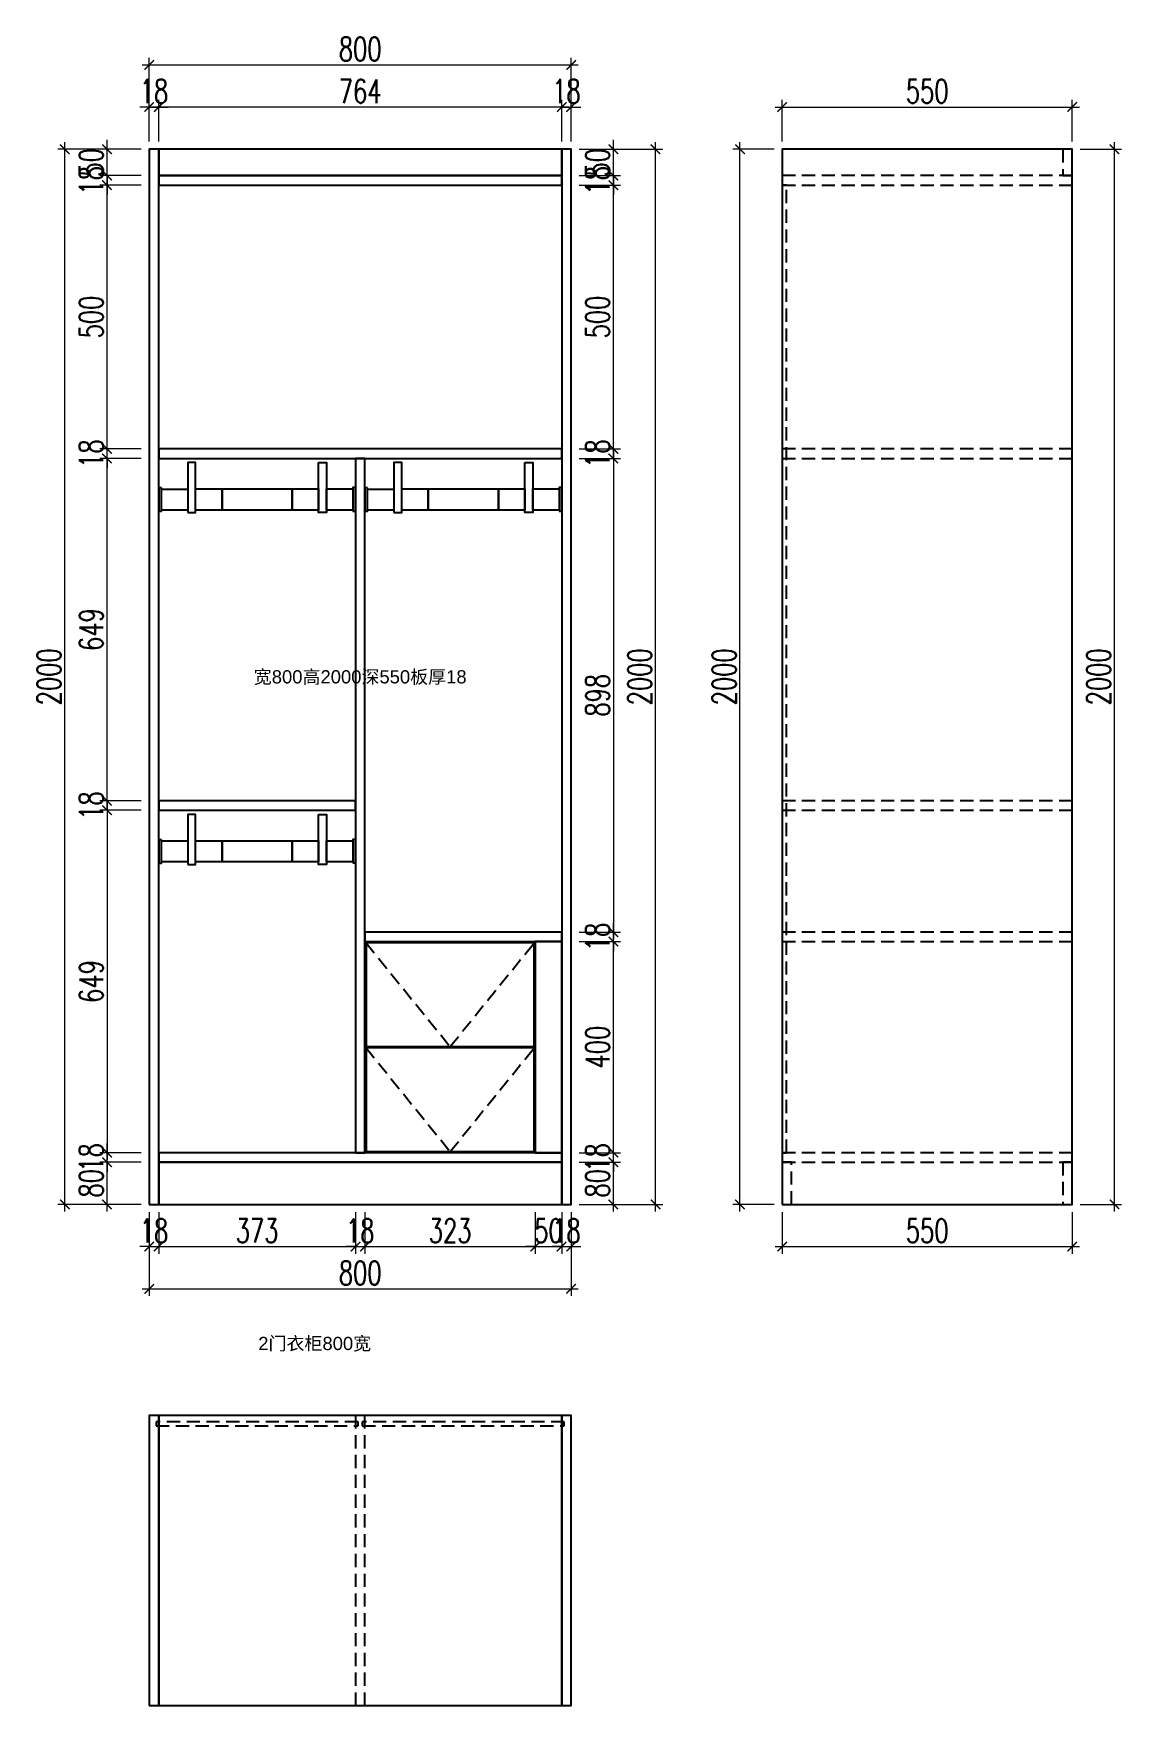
# Model space of a CAD drawing. Header units: inches. Extents: x 2559 to 5802, y -1051 to 2119.
# Drawn here: x 3739 to 5802, y -1051 to 2119 of the extents above; entities that cross this region are included whole.
import ezdxf
from ezdxf.enums import TextEntityAlignment as Align

# ---------------------------------------------------------------- set-up
doc = ezdxf.new("R2010")
doc.units = ezdxf.units.IN
doc.header["$LTSCALE"] = 100
doc.linetypes.add('HIDDEN', pattern=[0.375, 0.25, -0.125])
for name, color, linetype in [('0-标注', 7, 'Continuous'), ('Layer_CabinetText', 3, 'Continuous'), ('文字', 2, 'Continuous'), ('柜体结构', 7, 'Continuous'), ('柜体虚线', 8, 'HIDDEN'), ('衣杆', 7, 'Continuous'), ('门板图纸', 6, 'Continuous'), ('门板开启线', 8, 'HIDDEN'), ('门板遮罩', 7, 'Continuous')]:
    doc.layers.add(name, color=color, linetype=linetype)
doc.styles.add('DIMTEXT', font='simplex.shx', dxfattribs={"width": 0.7, "bigfont": 'gbcbig.shx'})
doc.styles.get("Standard").update_dxf_attribs({"font": 'arial.ttf'})
doc.dimstyles.new('雷神标注', dxfattribs={"dimscale": 15, "dimtxt": 3, "dimasz": 1.2, "dimexe": 0.9, "dimexo": 1, "dimgap": 0.5, "dimtad": 1, "dimdec": 0, "dimzin": 13, "dimdsep": 46, "dimtxsty": 'DIMTEXT', "dimblk1": 'ARCHTICK', "dimblk2": 'ARCHTICK', "dimsah": 1, "dimcen": 2, "dimdle": 0.9, "dimclrd": 1, "dimclre": 1, "dimclrt": 1, "dimadec": 1, "dimazin": 0, "dimtfac": 1, "dimtdec": 0, "dimtix": 1, "dimtmove": 1, "dimatfit": 3, "dimfxl": 5, "dimfxlon": 1, "dimtolj": 1, "dimtzin": 13, "dimlwd": 5, "dimlwe": 5, "dimarcsym": 0})

# ---------------------------------------------------------------- blocks, each defined once
blk = doc.blocks.new('*U4')
at = {"color": 2}
for points in [[(55, -2.8), (70, -2.8), (70, 92.2), (55, 92.2)], [(303, 92.2), (318, 92.2), (318, -2.8), (303, -2.8)], [(5, 44.3), (0, 44.3), (0, 0), (5, 0)], [(5, 42), (55, 42), (55, 2.2), (5, 2.2)], [(70, 42.2), (120, 42.2), (120, 2.2), (70, 2.2)], [(120, 42.2), (253, 42.2), (253, 2.2), (120, 2.2)], [(253, 42.2), (303, 42.2), (303, 2.2), (253, 2.2)], [(318, 42.2), (368, 42.2), (368, 2.2), (318, 2.2)], [(368, 0.2), (373, 0.2), (373, 44.8), (368, 44.8)]]:
    blk.add_lwpolyline(points, close=True, dxfattribs=at)
blk = doc.blocks.new('_ARCHTICK')
at = {"color": 0, "linetype": 'ByBlock', "const_width": 0.15}
blk.add_lwpolyline([(-0.5, -0.5), (0.5, 0.5)], dxfattribs=at)
blk = doc.blocks.new('*D7')
at = {"layer": '0-标注', "color": 1, "lineweight": 5, "transparency": 16777216}
for p, q in [((3958.7, -115.6), (3958.7, -194.1)), ((3976.7, -115.6), (3976.7, -194.1)), ((3958.7, -180.6), (3940.7, -180.6)), ((3958.7, -180.6), (3976.7, -180.6)), ((3976.7, -180.6), (3994.7, -180.6))]:
    blk.add_line(p, q, dxfattribs=at)
at = {"layer": 'Defpoints', "color": 0, "transparency": 16777216}
for p in [(3958.7, -100.6), (3976.7, -100.6), (3976.7, -180.6)]:
    blk.add_point(p, dxfattribs=at)
at = {"layer": '0-标注', "color": 1, "lineweight": 5, "transparency": 16777216, "xscale": 17.99999999999999, "yscale": 17.99999999999999, "zscale": 17.99999999999999}
blk.add_blockref('_ARCHTICK', (3958.7, -180.6), dxfattribs=at)
at = {"layer": '0-标注', "color": 1, "lineweight": 5, "transparency": 16777216, "xscale": 17.99999999999999, "yscale": 17.99999999999999, "zscale": 17.99999999999999, "rotation": 180}
blk.add_blockref('_ARCHTICK', (3976.7, -180.6), dxfattribs=at)
at = {"layer": '0-标注', "color": 1, "transparency": 16777216, "insert": (3967.7, -150.6), "char_height": 45, "attachment_point": 5, "style": 'DIMTEXT'}
blk.add_mtext('\\A1;18', dxfattribs=at)
blk = doc.blocks.new('*D8')
at = {"layer": '0-标注', "color": 1, "lineweight": 5, "transparency": 16777216}
for p, q in [((3976.7, -115.6), (3976.7, -194.1)), ((4349.7, -115.6), (4349.7, -194.1)), ((3963.2, -180.6), (4363.2, -180.6))]:
    blk.add_line(p, q, dxfattribs=at)
at = {"layer": 'Defpoints', "color": 0, "transparency": 16777216}
for p in [(3976.7, -100.6), (4349.7, -100.6), (4349.7, -180.6)]:
    blk.add_point(p, dxfattribs=at)
at = {"layer": '0-标注', "color": 1, "lineweight": 5, "transparency": 16777216, "xscale": 17.99999999999999, "yscale": 17.99999999999999, "zscale": 17.99999999999999, "rotation": 180}
blk.add_blockref('_ARCHTICK', (3976.7, -180.6), dxfattribs=at)
at = {"layer": '0-标注', "color": 1, "lineweight": 5, "transparency": 16777216, "xscale": 17.99999999999999, "yscale": 17.99999999999999, "zscale": 17.99999999999999}
blk.add_blockref('_ARCHTICK', (4349.7, -180.6), dxfattribs=at)
at = {"layer": '0-标注', "color": 1, "transparency": 16777216, "insert": (4163.2, -150.6), "char_height": 45, "attachment_point": 5, "style": 'DIMTEXT'}
blk.add_mtext('\\A1;373', dxfattribs=at)
blk = doc.blocks.new('*D9')
at = {"layer": '0-标注', "color": 1, "lineweight": 5, "transparency": 16777216}
for p, q in [((4349.7, -115.6), (4349.7, -194.1)), ((4367.7, -115.6), (4367.7, -194.1)), ((4349.7, -180.6), (4331.7, -180.6)), ((4349.7, -180.6), (4367.7, -180.6)), ((4367.7, -180.6), (4385.7, -180.6))]:
    blk.add_line(p, q, dxfattribs=at)
at = {"layer": 'Defpoints', "color": 0, "transparency": 16777216}
for p in [(4349.7, -100.6), (4367.7, -100.6), (4367.7, -180.6)]:
    blk.add_point(p, dxfattribs=at)
at = {"layer": '0-标注', "color": 1, "lineweight": 5, "transparency": 16777216, "xscale": 17.99999999999999, "yscale": 17.99999999999999, "zscale": 17.99999999999999}
blk.add_blockref('_ARCHTICK', (4349.7, -180.6), dxfattribs=at)
at = {"layer": '0-标注', "color": 1, "lineweight": 5, "transparency": 16777216, "xscale": 17.99999999999999, "yscale": 17.99999999999999, "zscale": 17.99999999999999, "rotation": 180}
blk.add_blockref('_ARCHTICK', (4367.7, -180.6), dxfattribs=at)
at = {"layer": '0-标注', "color": 1, "transparency": 16777216, "insert": (4358.7, -150.6), "char_height": 45, "attachment_point": 5, "style": 'DIMTEXT'}
blk.add_mtext('\\A1;18', dxfattribs=at)
blk = doc.blocks.new('*D10')
at = {"layer": '0-标注', "color": 1, "lineweight": 5, "transparency": 16777216}
for p, q in [((4367.7, -115.6), (4367.7, -194.1)), ((4690.7, -115.6), (4690.7, -194.1)), ((4354.2, -180.6), (4704.2, -180.6))]:
    blk.add_line(p, q, dxfattribs=at)
at = {"layer": 'Defpoints', "color": 0, "transparency": 16777216}
for p in [(4367.7, -100.6), (4690.7, -100.6), (4690.7, -180.6)]:
    blk.add_point(p, dxfattribs=at)
at = {"layer": '0-标注', "color": 1, "lineweight": 5, "transparency": 16777216, "xscale": 17.99999999999999, "yscale": 17.99999999999999, "zscale": 17.99999999999999, "rotation": 180}
blk.add_blockref('_ARCHTICK', (4367.7, -180.6), dxfattribs=at)
at = {"layer": '0-标注', "color": 1, "lineweight": 5, "transparency": 16777216, "xscale": 17.99999999999999, "yscale": 17.99999999999999, "zscale": 17.99999999999999}
blk.add_blockref('_ARCHTICK', (4690.7, -180.6), dxfattribs=at)
at = {"layer": '0-标注', "color": 1, "transparency": 16777216, "insert": (4529.2, -150.6), "char_height": 45, "attachment_point": 5, "style": 'DIMTEXT'}
blk.add_mtext('\\A1;323', dxfattribs=at)
blk = doc.blocks.new('*D11')
at = {"layer": '0-标注', "color": 1, "lineweight": 5, "transparency": 16777216}
for p, q in [((4690.7, -115.6), (4690.7, -194.1)), ((4740.7, -115.6), (4740.7, -194.1)), ((4690.7, -180.6), (4672.7, -180.6)), ((4690.7, -180.6), (4740.7, -180.6)), ((4740.7, -180.6), (4758.7, -180.6))]:
    blk.add_line(p, q, dxfattribs=at)
at = {"layer": 'Defpoints', "color": 0, "transparency": 16777216}
for p in [(4690.7, -100.6), (4740.7, -100.6), (4740.7, -180.6)]:
    blk.add_point(p, dxfattribs=at)
at = {"layer": '0-标注', "color": 1, "lineweight": 5, "transparency": 16777216, "xscale": 17.99999999999999, "yscale": 17.99999999999999, "zscale": 17.99999999999999}
blk.add_blockref('_ARCHTICK', (4690.7, -180.6), dxfattribs=at)
at = {"layer": '0-标注', "color": 1, "lineweight": 5, "transparency": 16777216, "xscale": 17.99999999999999, "yscale": 17.99999999999999, "zscale": 17.99999999999999, "rotation": 180}
blk.add_blockref('_ARCHTICK', (4740.7, -180.6), dxfattribs=at)
at = {"layer": '0-标注', "color": 1, "transparency": 16777216, "insert": (4715.7, -150.6), "char_height": 45, "attachment_point": 5, "style": 'DIMTEXT'}
blk.add_mtext('\\A1;50', dxfattribs=at)
blk = doc.blocks.new('*D12')
at = {"layer": '0-标注', "color": 1, "lineweight": 5, "transparency": 16777216}
for p, q in [((4740.7, -115.6), (4740.7, -194.1)), ((4758.7, -115.6), (4758.7, -194.1)), ((4740.7, -180.6), (4722.7, -180.6)), ((4740.7, -180.6), (4758.7, -180.6)), ((4758.7, -180.6), (4776.7, -180.6))]:
    blk.add_line(p, q, dxfattribs=at)
at = {"layer": 'Defpoints', "color": 0, "transparency": 16777216}
for p in [(4740.7, -100.6), (4758.7, -100.6), (4758.7, -180.6)]:
    blk.add_point(p, dxfattribs=at)
at = {"layer": '0-标注', "color": 1, "lineweight": 5, "transparency": 16777216, "xscale": 17.99999999999999, "yscale": 17.99999999999999, "zscale": 17.99999999999999}
blk.add_blockref('_ARCHTICK', (4740.7, -180.6), dxfattribs=at)
at = {"layer": '0-标注', "color": 1, "lineweight": 5, "transparency": 16777216, "xscale": 17.99999999999999, "yscale": 17.99999999999999, "zscale": 17.99999999999999, "rotation": 180}
blk.add_blockref('_ARCHTICK', (4758.7, -180.6), dxfattribs=at)
at = {"layer": '0-标注', "color": 1, "transparency": 16777216, "insert": (4749.7, -150.6), "char_height": 45, "attachment_point": 5, "style": 'DIMTEXT'}
blk.add_mtext('\\A1;18', dxfattribs=at)
blk = doc.blocks.new('*D13')
at = {"layer": '0-标注', "color": 1, "lineweight": 5, "transparency": 16777216}
for p, q in [((3958.7, -185.6), (3958.7, -274.1)), ((4758.7, -185.6), (4758.7, -274.1)), ((3945.2, -260.6), (4772.2, -260.6))]:
    blk.add_line(p, q, dxfattribs=at)
at = {"layer": 'Defpoints', "color": 0, "transparency": 16777216}
for p in [(3958.7, -100.6), (4758.7, -100.6), (4758.7, -260.6)]:
    blk.add_point(p, dxfattribs=at)
at = {"layer": '0-标注', "color": 1, "lineweight": 5, "transparency": 16777216, "xscale": 17.99999999999999, "yscale": 17.99999999999999, "zscale": 17.99999999999999, "rotation": 180}
blk.add_blockref('_ARCHTICK', (3958.7, -260.6), dxfattribs=at)
at = {"layer": '0-标注', "color": 1, "lineweight": 5, "transparency": 16777216, "xscale": 17.99999999999999, "yscale": 17.99999999999999, "zscale": 17.99999999999999}
blk.add_blockref('_ARCHTICK', (4758.7, -260.6), dxfattribs=at)
at = {"layer": '0-标注', "color": 1, "transparency": 16777216, "insert": (4358.7, -230.6), "char_height": 45, "attachment_point": 5, "style": 'DIMTEXT'}
blk.add_mtext('\\A1;800', dxfattribs=at)
blk = doc.blocks.new('*D14')
at = {"layer": '0-标注', "color": 1, "lineweight": 5, "transparency": 16777216}
for p, q in [((3943.7, -20.6), (3865.2, -20.6)), ((3878.7, -114.1), (3878.7, -7.1)), ((3943.7, -100.6), (3865.2, -100.6))]:
    blk.add_line(p, q, dxfattribs=at)
at = {"layer": 'Defpoints', "color": 0, "transparency": 16777216}
for p in [(3878.7, -20.6), (3958.7, -20.6), (3958.7, -100.6)]:
    blk.add_point(p, dxfattribs=at)
at = {"layer": '0-标注', "color": 1, "lineweight": 5, "transparency": 16777216, "xscale": 17.99999999999999, "yscale": 17.99999999999999, "zscale": 17.99999999999999}
for p, rotation in [((3878.7, -20.6), 90), ((3878.7, -100.6), 270)]:
    blk.add_blockref('_ARCHTICK', p, dxfattribs=dict(at, rotation=rotation))
at = {"layer": '0-标注', "color": 1, "transparency": 16777216, "insert": (3848.7, -60.6), "char_height": 45, "attachment_point": 5, "rotation": 90, "style": 'DIMTEXT'}
blk.add_mtext('\\A1;80', dxfattribs=at)
blk = doc.blocks.new('*D15')
at = {"layer": '0-标注', "color": 1, "lineweight": 5, "transparency": 16777216}
for p, q in [((3878.7, -2.6), (3878.7, 15.4)), ((3943.7, -2.6), (3865.2, -2.6)), ((3943.7, -20.6), (3865.2, -20.6)), ((3878.7, -20.6), (3878.7, -2.6)), ((3878.7, -20.6), (3878.7, -38.6))]:
    blk.add_line(p, q, dxfattribs=at)
at = {"layer": 'Defpoints', "color": 0, "transparency": 16777216}
for p in [(3878.7, -2.6), (3958.7, -2.6), (3958.7, -20.6)]:
    blk.add_point(p, dxfattribs=at)
at = {"layer": '0-标注', "color": 1, "lineweight": 5, "transparency": 16777216, "xscale": 17.99999999999999, "yscale": 17.99999999999999, "zscale": 17.99999999999999}
for p, rotation in [((3878.7, -2.6), 270), ((3878.7, -20.6), 90)]:
    blk.add_blockref('_ARCHTICK', p, dxfattribs=dict(at, rotation=rotation))
at = {"layer": '0-标注', "color": 1, "transparency": 16777216, "insert": (3848.7, -11.6), "char_height": 45, "attachment_point": 5, "rotation": 90, "style": 'DIMTEXT'}
blk.add_mtext('\\A1;18', dxfattribs=at)
blk = doc.blocks.new('*D19')
at = {"layer": '0-标注', "color": 1, "lineweight": 5, "transparency": 16777216}
for p, q in [((3878.7, 664.4), (3878.7, 682.4)), ((3943.7, 664.4), (3865.2, 664.4)), ((3943.7, 646.4), (3865.2, 646.4)), ((3878.7, 646.4), (3878.7, 664.4)), ((3878.7, 646.4), (3878.7, 628.4))]:
    blk.add_line(p, q, dxfattribs=at)
at = {"layer": 'Defpoints', "color": 0, "transparency": 16777216}
for p in [(3878.7, 664.4), (3958.7, 664.4), (3958.7, 646.4)]:
    blk.add_point(p, dxfattribs=at)
at = {"layer": '0-标注', "color": 1, "lineweight": 5, "transparency": 16777216, "xscale": 17.99999999999999, "yscale": 17.99999999999999, "zscale": 17.99999999999999}
for p, rotation in [((3878.7, 664.4), 270), ((3878.7, 646.4), 90)]:
    blk.add_blockref('_ARCHTICK', p, dxfattribs=dict(at, rotation=rotation))
at = {"layer": '0-标注', "color": 1, "transparency": 16777216, "insert": (3848.7, 655.4), "char_height": 45, "attachment_point": 5, "rotation": 90, "style": 'DIMTEXT'}
blk.add_mtext('\\A1;18', dxfattribs=at)
blk = doc.blocks.new('*D20')
at = {"layer": '0-标注', "color": 1, "lineweight": 5, "transparency": 16777216}
for p, q in [((3943.7, 1313.4), (3865.2, 1313.4)), ((3878.7, 650.9), (3878.7, 1326.9)), ((3943.7, 664.4), (3865.2, 664.4))]:
    blk.add_line(p, q, dxfattribs=at)
at = {"layer": 'Defpoints', "color": 0, "transparency": 16777216}
for p in [(3878.7, 1313.4), (3958.7, 1313.4), (3958.7, 664.4)]:
    blk.add_point(p, dxfattribs=at)
at = {"layer": '0-标注', "color": 1, "lineweight": 5, "transparency": 16777216, "xscale": 17.99999999999999, "yscale": 17.99999999999999, "zscale": 17.99999999999999}
for p, rotation in [((3878.7, 1313.4), 90), ((3878.7, 664.4), 270)]:
    blk.add_blockref('_ARCHTICK', p, dxfattribs=dict(at, rotation=rotation))
at = {"layer": '0-标注', "color": 1, "transparency": 16777216, "insert": (3848.7, 988.9), "char_height": 45, "attachment_point": 5, "rotation": 90, "style": 'DIMTEXT'}
blk.add_mtext('\\A1;649', dxfattribs=at)
blk = doc.blocks.new('*D21')
at = {"layer": '0-标注', "color": 1, "lineweight": 5, "transparency": 16777216}
for p, q in [((3943.7, 1331.4), (3865.2, 1331.4)), ((3878.7, 1331.4), (3878.7, 1349.4)), ((3878.7, 1313.4), (3878.7, 1331.4)), ((3943.7, 1313.4), (3865.2, 1313.4)), ((3878.7, 1313.4), (3878.7, 1295.4))]:
    blk.add_line(p, q, dxfattribs=at)
at = {"layer": 'Defpoints', "color": 0, "transparency": 16777216}
for p in [(3878.7, 1331.4), (3958.7, 1331.4), (3958.7, 1313.4)]:
    blk.add_point(p, dxfattribs=at)
at = {"layer": '0-标注', "color": 1, "lineweight": 5, "transparency": 16777216, "xscale": 17.99999999999999, "yscale": 17.99999999999999, "zscale": 17.99999999999999}
for p, rotation in [((3878.7, 1331.4), 270), ((3878.7, 1313.4), 90)]:
    blk.add_blockref('_ARCHTICK', p, dxfattribs=dict(at, rotation=rotation))
at = {"layer": '0-标注', "color": 1, "transparency": 16777216, "insert": (3848.7, 1322.4), "char_height": 45, "attachment_point": 5, "rotation": 90, "style": 'DIMTEXT'}
blk.add_mtext('\\A1;18', dxfattribs=at)
blk = doc.blocks.new('*D22')
at = {"layer": '0-标注', "color": 1, "lineweight": 5, "transparency": 16777216}
for p, q in [((3878.7, 1317.9), (3878.7, 1844.9)), ((3943.7, 1831.4), (3865.2, 1831.4)), ((3943.7, 1331.4), (3865.2, 1331.4))]:
    blk.add_line(p, q, dxfattribs=at)
at = {"layer": 'Defpoints', "color": 0, "transparency": 16777216}
for p in [(3878.7, 1831.4), (3958.7, 1831.4), (3958.7, 1331.4)]:
    blk.add_point(p, dxfattribs=at)
at = {"layer": '0-标注', "color": 1, "lineweight": 5, "transparency": 16777216, "xscale": 17.99999999999999, "yscale": 17.99999999999999, "zscale": 17.99999999999999}
for p, rotation in [((3878.7, 1831.4), 90), ((3878.7, 1331.4), 270)]:
    blk.add_blockref('_ARCHTICK', p, dxfattribs=dict(at, rotation=rotation))
at = {"layer": '0-标注', "color": 1, "transparency": 16777216, "insert": (3848.7, 1581.4), "char_height": 45, "attachment_point": 5, "rotation": 90, "style": 'DIMTEXT'}
blk.add_mtext('\\A1;500', dxfattribs=at)
blk = doc.blocks.new('*D23')
at = {"layer": '0-标注', "color": 1, "lineweight": 5, "transparency": 16777216}
for p, q in [((3943.7, 1849.4), (3865.2, 1849.4)), ((3878.7, 1849.4), (3878.7, 1867.4)), ((3878.7, 1831.4), (3878.7, 1849.4)), ((3943.7, 1831.4), (3865.2, 1831.4)), ((3878.7, 1831.4), (3878.7, 1813.4))]:
    blk.add_line(p, q, dxfattribs=at)
at = {"layer": 'Defpoints', "color": 0, "transparency": 16777216}
for p in [(3878.7, 1849.4), (3958.7, 1849.4), (3958.7, 1831.4)]:
    blk.add_point(p, dxfattribs=at)
at = {"layer": '0-标注', "color": 1, "lineweight": 5, "transparency": 16777216, "xscale": 17.99999999999999, "yscale": 17.99999999999999, "zscale": 17.99999999999999}
for p, rotation in [((3878.7, 1849.4), 270), ((3878.7, 1831.4), 90)]:
    blk.add_blockref('_ARCHTICK', p, dxfattribs=dict(at, rotation=rotation))
at = {"layer": '0-标注', "color": 1, "transparency": 16777216, "insert": (3848.7, 1840.4), "char_height": 45, "attachment_point": 5, "rotation": 90, "style": 'DIMTEXT'}
blk.add_mtext('\\A1;18', dxfattribs=at)
blk = doc.blocks.new('*D24')
at = {"layer": '0-标注', "color": 1, "lineweight": 5, "transparency": 16777216}
for p, q in [((3878.7, 1899.4), (3878.7, 1917.4)), ((3943.7, 1899.4), (3865.2, 1899.4)), ((3878.7, 1849.4), (3878.7, 1899.4)), ((3943.7, 1849.4), (3865.2, 1849.4)), ((3878.7, 1849.4), (3878.7, 1831.4))]:
    blk.add_line(p, q, dxfattribs=at)
at = {"layer": 'Defpoints', "color": 0, "transparency": 16777216}
for p in [(3878.7, 1899.4), (3958.7, 1899.4), (3958.7, 1849.4)]:
    blk.add_point(p, dxfattribs=at)
at = {"layer": '0-标注', "color": 1, "lineweight": 5, "transparency": 16777216, "xscale": 17.99999999999999, "yscale": 17.99999999999999, "zscale": 17.99999999999999}
for p, rotation in [((3878.7, 1899.4), 270), ((3878.7, 1849.4), 90)]:
    blk.add_blockref('_ARCHTICK', p, dxfattribs=dict(at, rotation=rotation))
at = {"layer": '0-标注', "color": 1, "transparency": 16777216, "insert": (3848.7, 1874.4), "char_height": 45, "attachment_point": 5, "rotation": 90, "style": 'DIMTEXT'}
blk.add_mtext('\\A1;50', dxfattribs=at)
blk = doc.blocks.new('*D25')
at = {"layer": '0-标注', "color": 1, "lineweight": 5, "transparency": 16777216}
for p, q in [((3798.7, -114.1), (3798.7, 1912.9)), ((3873.7, 1899.4), (3785.2, 1899.4)), ((3873.7, -100.6), (3785.2, -100.6))]:
    blk.add_line(p, q, dxfattribs=at)
at = {"layer": 'Defpoints', "color": 0, "transparency": 16777216}
for p in [(3798.7, 1899.4), (3958.7, 1899.4), (3958.7, -100.6)]:
    blk.add_point(p, dxfattribs=at)
at = {"layer": '0-标注', "color": 1, "lineweight": 5, "transparency": 16777216, "xscale": 17.99999999999999, "yscale": 17.99999999999999, "zscale": 17.99999999999999}
for p, rotation in [((3798.7, 1899.4), 90), ((3798.7, -100.6), 270)]:
    blk.add_blockref('_ARCHTICK', p, dxfattribs=dict(at, rotation=rotation))
at = {"layer": '0-标注', "color": 1, "transparency": 16777216, "insert": (3768.7, 899.4), "char_height": 45, "attachment_point": 5, "rotation": 90, "style": 'DIMTEXT'}
blk.add_mtext('\\A1;2000', dxfattribs=at)
blk = doc.blocks.new('*D26')
at = {"layer": '0-标注', "color": 1, "lineweight": 5, "transparency": 16777216}
for p, q in [((3958.7, 1979.4), (3940.7, 1979.4)), ((3958.7, 1914.4), (3958.7, 1992.9)), ((3958.7, 1979.4), (3976.7, 1979.4)), ((3976.7, 1914.4), (3976.7, 1992.9)), ((3976.7, 1979.4), (3994.7, 1979.4))]:
    blk.add_line(p, q, dxfattribs=at)
at = {"layer": 'Defpoints', "color": 0, "transparency": 16777216}
for p in [(3976.7, 1979.4), (3958.7, 1899.4), (3976.7, 1899.4)]:
    blk.add_point(p, dxfattribs=at)
at = {"layer": '0-标注', "color": 1, "lineweight": 5, "transparency": 16777216, "xscale": 17.99999999999999, "yscale": 17.99999999999999, "zscale": 17.99999999999999}
blk.add_blockref('_ARCHTICK', (3958.7, 1979.4), dxfattribs=at)
at = {"layer": '0-标注', "color": 1, "lineweight": 5, "transparency": 16777216, "xscale": 17.99999999999999, "yscale": 17.99999999999999, "zscale": 17.99999999999999, "rotation": 180}
blk.add_blockref('_ARCHTICK', (3976.7, 1979.4), dxfattribs=at)
at = {"layer": '0-标注', "color": 1, "transparency": 16777216, "insert": (3967.7, 2009.4), "char_height": 45, "attachment_point": 5, "style": 'DIMTEXT'}
blk.add_mtext('\\A1;18', dxfattribs=at)
blk = doc.blocks.new('*D31')
at = {"layer": '0-标注', "color": 1, "lineweight": 5, "transparency": 16777216}
for p, q in [((4740.7, 1979.4), (4722.7, 1979.4)), ((4740.7, 1914.4), (4740.7, 1992.9)), ((4740.7, 1979.4), (4758.7, 1979.4)), ((4758.7, 1914.4), (4758.7, 1992.9)), ((4758.7, 1979.4), (4776.7, 1979.4))]:
    blk.add_line(p, q, dxfattribs=at)
at = {"layer": 'Defpoints', "color": 0, "transparency": 16777216}
for p in [(4758.7, 1979.4), (4740.7, 1899.4), (4758.7, 1899.4)]:
    blk.add_point(p, dxfattribs=at)
at = {"layer": '0-标注', "color": 1, "lineweight": 5, "transparency": 16777216, "xscale": 17.99999999999999, "yscale": 17.99999999999999, "zscale": 17.99999999999999}
blk.add_blockref('_ARCHTICK', (4740.7, 1979.4), dxfattribs=at)
at = {"layer": '0-标注', "color": 1, "lineweight": 5, "transparency": 16777216, "xscale": 17.99999999999999, "yscale": 17.99999999999999, "zscale": 17.99999999999999, "rotation": 180}
blk.add_blockref('_ARCHTICK', (4758.7, 1979.4), dxfattribs=at)
at = {"layer": '0-标注', "color": 1, "transparency": 16777216, "insert": (4749.7, 2009.4), "char_height": 45, "attachment_point": 5, "style": 'DIMTEXT'}
blk.add_mtext('\\A1;18', dxfattribs=at)
blk = doc.blocks.new('*D32')
at = {"layer": '0-标注', "color": 1, "lineweight": 5, "transparency": 16777216}
for p, q in [((3958.7, 1984.4), (3958.7, 2072.9)), ((4758.7, 1984.4), (4758.7, 2072.9)), ((3945.2, 2059.4), (4772.2, 2059.4))]:
    blk.add_line(p, q, dxfattribs=at)
at = {"layer": 'Defpoints', "color": 0, "transparency": 16777216}
for p in [(4758.7, 2059.4), (3958.7, 1899.4), (4758.7, 1899.4)]:
    blk.add_point(p, dxfattribs=at)
at = {"layer": '0-标注', "color": 1, "lineweight": 5, "transparency": 16777216, "xscale": 17.99999999999999, "yscale": 17.99999999999999, "zscale": 17.99999999999999, "rotation": 180}
blk.add_blockref('_ARCHTICK', (3958.7, 2059.4), dxfattribs=at)
at = {"layer": '0-标注', "color": 1, "lineweight": 5, "transparency": 16777216, "xscale": 17.99999999999999, "yscale": 17.99999999999999, "zscale": 17.99999999999999}
blk.add_blockref('_ARCHTICK', (4758.7, 2059.4), dxfattribs=at)
at = {"layer": '0-标注', "color": 1, "transparency": 16777216, "insert": (4358.7, 2089.4), "char_height": 45, "attachment_point": 5, "style": 'DIMTEXT'}
blk.add_mtext('\\A1;800', dxfattribs=at)
blk = doc.blocks.new('*D33')
at = {"layer": '0-标注', "color": 1, "lineweight": 5, "transparency": 16777216}
for p, q in [((4773.7, -20.6), (4852.2, -20.6)), ((4838.7, -114.1), (4838.7, -7.1)), ((4773.7, -100.6), (4852.2, -100.6))]:
    blk.add_line(p, q, dxfattribs=at)
at = {"layer": 'Defpoints', "color": 0, "transparency": 16777216}
for p in [(4758.7, -20.6), (4838.7, -20.6), (4758.7, -100.6)]:
    blk.add_point(p, dxfattribs=at)
at = {"layer": '0-标注', "color": 1, "lineweight": 5, "transparency": 16777216, "xscale": 17.99999999999999, "yscale": 17.99999999999999, "zscale": 17.99999999999999}
for p, rotation in [((4838.7, -20.6), 90), ((4838.7, -100.6), 270)]:
    blk.add_blockref('_ARCHTICK', p, dxfattribs=dict(at, rotation=rotation))
at = {"layer": '0-标注', "color": 1, "transparency": 16777216, "insert": (4808.7, -60.6), "char_height": 45, "attachment_point": 5, "rotation": 90, "style": 'DIMTEXT'}
blk.add_mtext('\\A1;80', dxfattribs=at)
blk = doc.blocks.new('*D34')
at = {"layer": '0-标注', "color": 1, "lineweight": 5, "transparency": 16777216}
for p, q in [((4838.7, -2.6), (4838.7, 15.4)), ((4773.7, -2.6), (4852.2, -2.6)), ((4773.7, -20.6), (4852.2, -20.6)), ((4838.7, -20.6), (4838.7, -2.6)), ((4838.7, -20.6), (4838.7, -38.6))]:
    blk.add_line(p, q, dxfattribs=at)
at = {"layer": 'Defpoints', "color": 0, "transparency": 16777216}
for p in [(4758.7, -2.6), (4758.7, -20.6), (4838.7, -2.6)]:
    blk.add_point(p, dxfattribs=at)
at = {"layer": '0-标注', "color": 1, "lineweight": 5, "transparency": 16777216, "xscale": 17.99999999999999, "yscale": 17.99999999999999, "zscale": 17.99999999999999}
for p, rotation in [((4838.7, -2.6), 270), ((4838.7, -20.6), 90)]:
    blk.add_blockref('_ARCHTICK', p, dxfattribs=dict(at, rotation=rotation))
at = {"layer": '0-标注', "color": 1, "transparency": 16777216, "insert": (4808.7, -11.6), "char_height": 45, "attachment_point": 5, "rotation": 90, "style": 'DIMTEXT'}
blk.add_mtext('\\A1;18', dxfattribs=at)
blk = doc.blocks.new('*D35')
at = {"layer": '0-标注', "color": 1, "lineweight": 5, "transparency": 16777216}
for p, q in [((4773.7, 397.4), (4852.2, 397.4)), ((4838.7, -16.1), (4838.7, 410.9)), ((4773.7, -2.6), (4852.2, -2.6))]:
    blk.add_line(p, q, dxfattribs=at)
at = {"layer": 'Defpoints', "color": 0, "transparency": 16777216}
for p in [(4758.7, 397.4), (4838.7, 397.4), (4758.7, -2.6)]:
    blk.add_point(p, dxfattribs=at)
at = {"layer": '0-标注', "color": 1, "lineweight": 5, "transparency": 16777216, "xscale": 17.99999999999999, "yscale": 17.99999999999999, "zscale": 17.99999999999999}
for p, rotation in [((4838.7, 397.4), 90), ((4838.7, -2.6), 270)]:
    blk.add_blockref('_ARCHTICK', p, dxfattribs=dict(at, rotation=rotation))
at = {"layer": '0-标注', "color": 1, "transparency": 16777216, "insert": (4808.7, 197.4), "char_height": 45, "attachment_point": 5, "rotation": 90, "style": 'DIMTEXT'}
blk.add_mtext('\\A1;400', dxfattribs=at)
blk = doc.blocks.new('*D36')
at = {"layer": '0-标注', "color": 1, "lineweight": 5, "transparency": 16777216}
for p, q in [((4773.7, 415.4), (4852.2, 415.4)), ((4838.7, 415.4), (4838.7, 433.4)), ((4838.7, 397.4), (4838.7, 415.4)), ((4773.7, 397.4), (4852.2, 397.4)), ((4838.7, 397.4), (4838.7, 379.4))]:
    blk.add_line(p, q, dxfattribs=at)
at = {"layer": 'Defpoints', "color": 0, "transparency": 16777216}
for p in [(4758.7, 415.4), (4838.7, 415.4), (4758.7, 397.4)]:
    blk.add_point(p, dxfattribs=at)
at = {"layer": '0-标注', "color": 1, "lineweight": 5, "transparency": 16777216, "xscale": 17.99999999999999, "yscale": 17.99999999999999, "zscale": 17.99999999999999}
for p, rotation in [((4838.7, 415.4), 270), ((4838.7, 397.4), 90)]:
    blk.add_blockref('_ARCHTICK', p, dxfattribs=dict(at, rotation=rotation))
at = {"layer": '0-标注', "color": 1, "transparency": 16777216, "insert": (4808.7, 406.4), "char_height": 45, "attachment_point": 5, "rotation": 90, "style": 'DIMTEXT'}
blk.add_mtext('\\A1;18', dxfattribs=at)
blk = doc.blocks.new('*D40')
at = {"layer": '0-标注', "color": 1, "lineweight": 5, "transparency": 16777216}
for p, q in [((4773.7, 1331.4), (4852.2, 1331.4)), ((4838.7, 1331.4), (4838.7, 1349.4)), ((4838.7, 1313.4), (4838.7, 1331.4)), ((4773.7, 1313.4), (4852.2, 1313.4)), ((4838.7, 1313.4), (4838.7, 1295.4))]:
    blk.add_line(p, q, dxfattribs=at)
at = {"layer": 'Defpoints', "color": 0, "transparency": 16777216}
for p in [(4758.7, 1331.4), (4838.7, 1331.4), (4758.7, 1313.4)]:
    blk.add_point(p, dxfattribs=at)
at = {"layer": '0-标注', "color": 1, "lineweight": 5, "transparency": 16777216, "xscale": 17.99999999999999, "yscale": 17.99999999999999, "zscale": 17.99999999999999}
for p, rotation in [((4838.7, 1331.4), 270), ((4838.7, 1313.4), 90)]:
    blk.add_blockref('_ARCHTICK', p, dxfattribs=dict(at, rotation=rotation))
at = {"layer": '0-标注', "color": 1, "transparency": 16777216, "insert": (4808.7, 1322.4), "char_height": 45, "attachment_point": 5, "rotation": 90, "style": 'DIMTEXT'}
blk.add_mtext('\\A1;18', dxfattribs=at)
blk = doc.blocks.new('*D41')
at = {"layer": '0-标注', "color": 1, "lineweight": 5, "transparency": 16777216}
for p, q in [((4838.7, 1317.9), (4838.7, 1844.9)), ((4773.7, 1831.4), (4852.2, 1831.4)), ((4773.7, 1331.4), (4852.2, 1331.4))]:
    blk.add_line(p, q, dxfattribs=at)
at = {"layer": 'Defpoints', "color": 0, "transparency": 16777216}
for p in [(4758.7, 1831.4), (4838.7, 1831.4), (4758.7, 1331.4)]:
    blk.add_point(p, dxfattribs=at)
at = {"layer": '0-标注', "color": 1, "lineweight": 5, "transparency": 16777216, "xscale": 17.99999999999999, "yscale": 17.99999999999999, "zscale": 17.99999999999999}
for p, rotation in [((4838.7, 1831.4), 90), ((4838.7, 1331.4), 270)]:
    blk.add_blockref('_ARCHTICK', p, dxfattribs=dict(at, rotation=rotation))
at = {"layer": '0-标注', "color": 1, "transparency": 16777216, "insert": (4808.7, 1581.4), "char_height": 45, "attachment_point": 5, "rotation": 90, "style": 'DIMTEXT'}
blk.add_mtext('\\A1;500', dxfattribs=at)
blk = doc.blocks.new('*D42')
at = {"layer": '0-标注', "color": 1, "lineweight": 5, "transparency": 16777216}
for p, q in [((4773.7, 1849.4), (4852.2, 1849.4)), ((4838.7, 1849.4), (4838.7, 1867.4)), ((4838.7, 1831.4), (4838.7, 1849.4)), ((4773.7, 1831.4), (4852.2, 1831.4)), ((4838.7, 1831.4), (4838.7, 1813.4))]:
    blk.add_line(p, q, dxfattribs=at)
at = {"layer": 'Defpoints', "color": 0, "transparency": 16777216}
for p in [(4758.7, 1849.4), (4838.7, 1849.4), (4758.7, 1831.4)]:
    blk.add_point(p, dxfattribs=at)
at = {"layer": '0-标注', "color": 1, "lineweight": 5, "transparency": 16777216, "xscale": 17.99999999999999, "yscale": 17.99999999999999, "zscale": 17.99999999999999}
for p, rotation in [((4838.7, 1849.4), 270), ((4838.7, 1831.4), 90)]:
    blk.add_blockref('_ARCHTICK', p, dxfattribs=dict(at, rotation=rotation))
at = {"layer": '0-标注', "color": 1, "transparency": 16777216, "insert": (4808.7, 1840.4), "char_height": 45, "attachment_point": 5, "rotation": 90, "style": 'DIMTEXT'}
blk.add_mtext('\\A1;18', dxfattribs=at)
blk = doc.blocks.new('*D43')
at = {"layer": '0-标注', "color": 1, "lineweight": 5, "transparency": 16777216}
for p, q in [((4838.7, 1899.4), (4838.7, 1917.4)), ((4773.7, 1899.4), (4852.2, 1899.4)), ((4838.7, 1849.4), (4838.7, 1899.4)), ((4773.7, 1849.4), (4852.2, 1849.4)), ((4838.7, 1849.4), (4838.7, 1831.4))]:
    blk.add_line(p, q, dxfattribs=at)
at = {"layer": 'Defpoints', "color": 0, "transparency": 16777216}
for p in [(4758.7, 1899.4), (4838.7, 1899.4), (4758.7, 1849.4)]:
    blk.add_point(p, dxfattribs=at)
at = {"layer": '0-标注', "color": 1, "lineweight": 5, "transparency": 16777216, "xscale": 17.99999999999999, "yscale": 17.99999999999999, "zscale": 17.99999999999999}
for p, rotation in [((4838.7, 1899.4), 270), ((4838.7, 1849.4), 90)]:
    blk.add_blockref('_ARCHTICK', p, dxfattribs=dict(at, rotation=rotation))
at = {"layer": '0-标注', "color": 1, "transparency": 16777216, "insert": (4808.7, 1874.4), "char_height": 45, "attachment_point": 5, "rotation": 90, "style": 'DIMTEXT'}
blk.add_mtext('\\A1;50', dxfattribs=at)
blk = doc.blocks.new('*D44')
at = {"layer": '0-标注', "color": 1, "lineweight": 5, "transparency": 16777216}
for p, q in [((4918.7, -114.1), (4918.7, 1912.9)), ((4843.7, 1899.4), (4932.2, 1899.4)), ((4843.7, -100.6), (4932.2, -100.6))]:
    blk.add_line(p, q, dxfattribs=at)
at = {"layer": 'Defpoints', "color": 0, "transparency": 16777216}
for p in [(4758.7, 1899.4), (4918.7, 1899.4), (4758.7, -100.6)]:
    blk.add_point(p, dxfattribs=at)
at = {"layer": '0-标注', "color": 1, "lineweight": 5, "transparency": 16777216, "xscale": 17.99999999999999, "yscale": 17.99999999999999, "zscale": 17.99999999999999}
for p, rotation in [((4918.7, 1899.4), 90), ((4918.7, -100.6), 270)]:
    blk.add_blockref('_ARCHTICK', p, dxfattribs=dict(at, rotation=rotation))
at = {"layer": '0-标注', "color": 1, "transparency": 16777216, "insert": (4888.7, 899.4), "char_height": 45, "attachment_point": 5, "rotation": 90, "style": 'DIMTEXT'}
blk.add_mtext('\\A1;2000', dxfattribs=at)
blk = doc.blocks.new('*D45')
at = {"layer": '0-标注', "color": 1, "lineweight": 5, "transparency": 16777216}
for p, q in [((5158.7, -115.6), (5158.7, -194.1)), ((5708.7, -115.6), (5708.7, -194.1)), ((5145.2, -180.6), (5722.2, -180.6))]:
    blk.add_line(p, q, dxfattribs=at)
at = {"layer": 'Defpoints', "color": 0, "transparency": 16777216}
for p in [(5158.7, -100.6), (5708.7, -100.6), (5708.7, -180.6)]:
    blk.add_point(p, dxfattribs=at)
at = {"layer": '0-标注', "color": 1, "lineweight": 5, "transparency": 16777216, "xscale": 17.99999999999999, "yscale": 17.99999999999999, "zscale": 17.99999999999999, "rotation": 180}
blk.add_blockref('_ARCHTICK', (5158.7, -180.6), dxfattribs=at)
at = {"layer": '0-标注', "color": 1, "lineweight": 5, "transparency": 16777216, "xscale": 17.99999999999999, "yscale": 17.99999999999999, "zscale": 17.99999999999999}
blk.add_blockref('_ARCHTICK', (5708.7, -180.6), dxfattribs=at)
at = {"layer": '0-标注', "color": 1, "transparency": 16777216, "insert": (5433.7, -150.6), "char_height": 45, "attachment_point": 5, "style": 'DIMTEXT'}
blk.add_mtext('\\A1;550', dxfattribs=at)
blk = doc.blocks.new('*D46')
at = {"layer": '0-标注', "color": 1, "lineweight": 5, "transparency": 16777216}
for p, q in [((5078.7, -114.1), (5078.7, 1912.9)), ((5143.7, 1899.4), (5065.2, 1899.4)), ((5143.7, -100.6), (5065.2, -100.6))]:
    blk.add_line(p, q, dxfattribs=at)
at = {"layer": 'Defpoints', "color": 0, "transparency": 16777216}
for p in [(5078.7, 1899.4), (5158.7, 1899.4), (5158.7, -100.6)]:
    blk.add_point(p, dxfattribs=at)
at = {"layer": '0-标注', "color": 1, "lineweight": 5, "transparency": 16777216, "xscale": 17.99999999999999, "yscale": 17.99999999999999, "zscale": 17.99999999999999}
for p, rotation in [((5078.7, 1899.4), 90), ((5078.7, -100.6), 270)]:
    blk.add_blockref('_ARCHTICK', p, dxfattribs=dict(at, rotation=rotation))
at = {"layer": '0-标注', "color": 1, "transparency": 16777216, "insert": (5048.7, 899.4), "char_height": 45, "attachment_point": 5, "rotation": 90, "style": 'DIMTEXT'}
blk.add_mtext('\\A1;2000', dxfattribs=at)
blk = doc.blocks.new('*D47')
at = {"layer": '0-标注', "color": 1, "lineweight": 5, "transparency": 16777216}
for p, q in [((5145.2, 1979.4), (5722.2, 1979.4)), ((5158.7, 1914.4), (5158.7, 1992.9)), ((5708.7, 1914.4), (5708.7, 1992.9))]:
    blk.add_line(p, q, dxfattribs=at)
at = {"layer": 'Defpoints', "color": 0, "transparency": 16777216}
for p in [(5708.7, 1979.4), (5158.7, 1899.4), (5708.7, 1899.4)]:
    blk.add_point(p, dxfattribs=at)
at = {"layer": '0-标注', "color": 1, "lineweight": 5, "transparency": 16777216, "xscale": 17.99999999999999, "yscale": 17.99999999999999, "zscale": 17.99999999999999, "rotation": 180}
blk.add_blockref('_ARCHTICK', (5158.7, 1979.4), dxfattribs=at)
at = {"layer": '0-标注', "color": 1, "lineweight": 5, "transparency": 16777216, "xscale": 17.99999999999999, "yscale": 17.99999999999999, "zscale": 17.99999999999999}
blk.add_blockref('_ARCHTICK', (5708.7, 1979.4), dxfattribs=at)
at = {"layer": '0-标注', "color": 1, "transparency": 16777216, "insert": (5433.7, 2009.4), "char_height": 45, "attachment_point": 5, "style": 'DIMTEXT'}
blk.add_mtext('\\A1;550', dxfattribs=at)
blk = doc.blocks.new('*D48')
at = {"layer": '0-标注', "color": 1, "lineweight": 5, "transparency": 16777216}
for p, q in [((5788.7, -114.1), (5788.7, 1912.9)), ((5723.7, 1899.4), (5802.2, 1899.4)), ((5723.7, -100.6), (5802.2, -100.6))]:
    blk.add_line(p, q, dxfattribs=at)
at = {"layer": 'Defpoints', "color": 0, "transparency": 16777216}
for p in [(5708.7, 1899.4), (5788.7, 1899.4), (5708.7, -100.6)]:
    blk.add_point(p, dxfattribs=at)
at = {"layer": '0-标注', "color": 1, "lineweight": 5, "transparency": 16777216, "xscale": 17.99999999999999, "yscale": 17.99999999999999, "zscale": 17.99999999999999}
for p, rotation in [((5788.7, 1899.4), 90), ((5788.7, -100.6), 270)]:
    blk.add_blockref('_ARCHTICK', p, dxfattribs=dict(at, rotation=rotation))
at = {"layer": '0-标注', "color": 1, "transparency": 16777216, "insert": (5758.7, 899.4), "char_height": 45, "attachment_point": 5, "rotation": 90, "style": 'DIMTEXT'}
blk.add_mtext('\\A1;2000', dxfattribs=at)
blk = doc.blocks.new('*D49')
at = {"layer": '0-标注', "color": 1, "lineweight": 5, "transparency": 16777216}
for p, q in [((4754.2, 1979.4), (3963.2, 1979.4)), ((3976.7, 1914.4), (3976.7, 1992.9)), ((4740.7, 1914.4), (4740.7, 1992.9))]:
    blk.add_line(p, q, dxfattribs=at)
at = {"layer": 'Defpoints', "color": 0, "transparency": 16777216}
for p in [(3976.7, 1979.4), (3976.7, 1899.4), (4740.7, 1899.4)]:
    blk.add_point(p, dxfattribs=at)
at = {"layer": '0-标注', "color": 1, "lineweight": 5, "transparency": 16777216, "xscale": 17.99999999999999, "yscale": 17.99999999999999, "zscale": 17.99999999999999, "rotation": 180}
blk.add_blockref('_ARCHTICK', (3976.7, 1979.4), dxfattribs=at)
at = {"layer": '0-标注', "color": 1, "lineweight": 5, "transparency": 16777216, "xscale": 17.99999999999999, "yscale": 17.99999999999999, "zscale": 17.99999999999999}
blk.add_blockref('_ARCHTICK', (4740.7, 1979.4), dxfattribs=at)
at = {"layer": '0-标注', "color": 1, "transparency": 16777216, "insert": (4358.7, 2009.4), "char_height": 45, "attachment_point": 5, "style": 'DIMTEXT'}
blk.add_mtext('\\A1;764', dxfattribs=at)
blk = doc.blocks.new('*D50')
at = {"layer": '0-标注', "color": 1, "lineweight": 5, "transparency": 16777216}
for p, q in [((3943.7, 646.4), (3865.2, 646.4)), ((3878.7, 659.9), (3878.7, -16.1)), ((3943.7, -2.6), (3865.2, -2.6))]:
    blk.add_line(p, q, dxfattribs=at)
at = {"layer": 'Defpoints', "color": 0, "transparency": 16777216}
for p in [(3958.7, 646.4), (3878.7, -2.6), (3958.7, -2.6)]:
    blk.add_point(p, dxfattribs=at)
at = {"layer": '0-标注', "color": 1, "lineweight": 5, "transparency": 16777216, "xscale": 17.99999999999999, "yscale": 17.99999999999999, "zscale": 17.99999999999999}
for p, rotation in [((3878.7, 646.4), 90), ((3878.7, -2.6), 270)]:
    blk.add_blockref('_ARCHTICK', p, dxfattribs=dict(at, rotation=rotation))
at = {"layer": '0-标注', "color": 1, "transparency": 16777216, "insert": (3848.7, 321.9), "char_height": 45, "attachment_point": 5, "rotation": 90, "style": 'DIMTEXT'}
blk.add_mtext('\\A1;649', dxfattribs=at)
blk = doc.blocks.new('*D51')
at = {"layer": '0-标注', "color": 1, "lineweight": 5, "transparency": 16777216}
for p, q in [((4773.7, 1313.4), (4852.2, 1313.4)), ((4838.7, 1326.9), (4838.7, 401.9)), ((4773.7, 415.4), (4852.2, 415.4))]:
    blk.add_line(p, q, dxfattribs=at)
at = {"layer": 'Defpoints', "color": 0, "transparency": 16777216}
for p in [(4758.7, 1313.4), (4758.7, 415.4), (4838.7, 415.4)]:
    blk.add_point(p, dxfattribs=at)
at = {"layer": '0-标注', "color": 1, "lineweight": 5, "transparency": 16777216, "xscale": 17.99999999999999, "yscale": 17.99999999999999, "zscale": 17.99999999999999}
for p, rotation in [((4838.7, 1313.4), 90), ((4838.7, 415.4), 270)]:
    blk.add_blockref('_ARCHTICK', p, dxfattribs=dict(at, rotation=rotation))
at = {"layer": '0-标注', "color": 1, "transparency": 16777216, "insert": (4808.7, 864.4), "char_height": 45, "attachment_point": 5, "rotation": 90, "style": 'DIMTEXT'}
blk.add_mtext('\\A1;898', dxfattribs=at)

msp = doc.modelspace()

# ---------------------------------------------------------------- linework, layer by layer
at = {"layer": '柜体结构'}
for points in [[(3958.7, -100.6), (3976.7, -100.6), (3976.7, 1899.4), (3958.7, 1899.4)], [(3976.7, 1849.4), (4740.7, 1849.4), (4740.7, 1899.4), (3976.7, 1899.4)], [(4740.7, -100.6), (4758.7, -100.6), (4758.7, 1899.4), (4740.7, 1899.4)], [(5158.7, -100.6), (5708.7, -100.6), (5708.7, 1899.4), (5158.7, 1899.4)], [(3976.7, 1831.4), (4740.7, 1831.4), (4740.7, 1849.4), (3976.7, 1849.4)], [(3976.7, 1313.4), (4740.7, 1313.4), (4740.7, 1331.4), (3976.7, 1331.4)], [(4349.7, -2.6), (4367.7, -2.6), (4367.7, 1313.4), (4349.7, 1313.4)], [(3976.7, 646.4), (4349.7, 646.4), (4349.7, 664.4), (3976.7, 664.4)], [(4367.7, 397.4), (4740.7, 397.4), (4740.7, 415.4), (4367.7, 415.4)], [(4690.7, -2.6), (4740.7, -2.6), (4740.7, 397.4), (4690.7, 397.4)], [(3976.7, -20.6), (4740.7, -20.6), (4740.7, -2.6), (3976.7, -2.6)], [(3976.7, -100.6), (4740.7, -100.6), (4740.7, -20.6), (3976.7, -20.6)], [(3958.7, -1050.6), (3976.7, -1050.6), (3976.7, -500.6), (3958.7, -500.6)], [(3976.7, -1050.6), (4740.7, -1050.6), (4740.7, -500.6), (3976.7, -500.6)], [(4740.7, -1050.6), (4758.7, -1050.6), (4758.7, -500.6), (4740.7, -500.6)]]:
    msp.add_lwpolyline(points, close=True, dxfattribs=at)
at = {"layer": '柜体虚线'}
for points in [[(5690.7, 1849.4), (5708.7, 1849.4), (5708.7, 1899.4), (5690.7, 1899.4)], [(5158.7, 1831.4), (5708.7, 1831.4), (5708.7, 1849.4), (5158.7, 1849.4)], [(5158.7, -2.6), (5166.7, -2.6), (5166.7, 1831.4), (5158.7, 1831.4)], [(5158.7, 1313.4), (5708.7, 1313.4), (5708.7, 1331.4), (5158.7, 1331.4)], [(5158.7, 646.4), (5708.7, 646.4), (5708.7, 664.4), (5158.7, 664.4)], [(5158.7, 397.4), (5708.7, 397.4), (5708.7, 415.4), (5158.7, 415.4)], [(5158.7, -20.6), (5708.7, -20.6), (5708.7, -2.6), (5158.7, -2.6)], [(5158.7, -100.6), (5176.7, -100.6), (5176.7, -20.6), (5158.7, -20.6)], [(5690.7, -100.6), (5708.7, -100.6), (5708.7, -20.6), (5690.7, -20.6)], [(4349.7, -1050.6), (4367.7, -1050.6), (4367.7, -500.6), (4349.7, -500.6)], [(3971.7, -520.6), (4354.7, -520.6), (4354.7, -512.6), (3971.7, -512.6)], [(4362.7, -520.6), (4745.7, -520.6), (4745.7, -512.6), (4362.7, -512.6)]]:
    msp.add_lwpolyline(points, close=True, dxfattribs=at)

# ---------------------------------------------------------------- block references
at = {"layer": '衣杆'}
for p in [(3976.7, 1213.4), (4367.7, 1213.4), (3976.7, 546.4)]:
    msp.add_blockref('*U4', p, dxfattribs=at)

# ---------------------------------------------------------------- texts
at = {"layer": 'Layer_CabinetText'}
msp.add_text('宽800高2000深550板厚18', height=25, dxfattribs=at).set_placement((4358.7, 899.4), align=Align.MIDDLE_CENTER)
at = {"layer": '文字', "color": 2}
msp.add_text('2门衣柜800宽', height=25, dxfattribs=at).set_placement((4165.4, -376.7))

# ---------------------------------------------------------------- dimensions: what is measured, and where the dimension line sits
at = {"layer": '0-标注'}
for p1, p2, distance, picture, middle in [((3958.7, 1899.4), (4758.7, 1899.4), 160, '*D32', (4358.7, 2089.4)), ((3958.7, 1899.4), (3976.7, 1899.4), 80, '*D26', (3967.7, 2009.4)), ((4740.7, 1899.4), (3976.7, 1899.4), -80, '*D49', (4358.7, 2009.4)), ((4740.7, 1899.4), (4758.7, 1899.4), 80, '*D31', (4749.7, 2009.4)), ((5158.7, 1899.4), (5708.7, 1899.4), 80, '*D47', (5433.7, 2009.4)), ((3958.7, -100.6), (3958.7, 1899.4), 160, '*D25', (3768.7, 899.4)), ((3958.7, 1849.4), (3958.7, 1899.4), 80, '*D24', (3848.7, 1874.4)), ((4758.7, 1849.4), (4758.7, 1899.4), -80, '*D43', (4808.7, 1874.4)), ((4758.7, -100.6), (4758.7, 1899.4), -160, '*D44', (4888.7, 899.4)), ((5158.7, -100.6), (5158.7, 1899.4), 80, '*D46', (5048.7, 899.4)), ((5708.7, -100.6), (5708.7, 1899.4), -80, '*D48', (5758.7, 899.4)), ((3958.7, 1831.4), (3958.7, 1849.4), 80, '*D23', (3848.7, 1840.4)), ((4758.7, 1831.4), (4758.7, 1849.4), -80, '*D42', (4808.7, 1840.4)), ((3958.7, 1331.4), (3958.7, 1831.4), 80, '*D22', (3848.7, 1581.4)), ((4758.7, 1331.4), (4758.7, 1831.4), -80, '*D41', (4808.7, 1581.4)), ((3958.7, 1313.4), (3958.7, 1331.4), 80, '*D21', (3848.7, 1322.4)), ((4758.7, 1313.4), (4758.7, 1331.4), -80, '*D40', (4808.7, 1322.4)), ((3958.7, 664.4), (3958.7, 1313.4), 80, '*D20', (3848.7, 988.9)), ((4758.7, 1313.4), (4758.7, 415.4), 80, '*D51', (4808.7, 864.4)), ((3958.7, 646.4), (3958.7, 664.4), 80, '*D19', (3848.7, 655.4)), ((3958.7, 646.4), (3958.7, -2.6), -80, '*D50', (3848.7, 321.9)), ((4758.7, 397.4), (4758.7, 415.4), -80, '*D36', (4808.7, 406.4)), ((4758.7, -2.6), (4758.7, 397.4), -80, '*D35', (4808.7, 197.4)), ((3958.7, -20.6), (3958.7, -2.6), 80, '*D15', (3848.7, -11.6)), ((4758.7, -20.6), (4758.7, -2.6), -80, '*D34', (4808.7, -11.6)), ((3958.7, -100.6), (3958.7, -20.6), 80, '*D14', (3848.7, -60.6)), ((4758.7, -100.6), (4758.7, -20.6), -80, '*D33', (4808.7, -60.6)), ((3958.7, -100.6), (3976.7, -100.6), -80, '*D7', (3967.7, -150.6)), ((3958.7, -100.6), (4758.7, -100.6), -160, '*D13', (4358.7, -230.6)), ((3976.7, -100.6), (4349.7, -100.6), -80, '*D8', (4163.2, -150.6)), ((4349.7, -100.6), (4367.7, -100.6), -80, '*D9', (4358.7, -150.6)), ((4367.7, -100.6), (4690.7, -100.6), -80, '*D10', (4529.2, -150.6)), ((4690.7, -100.6), (4740.7, -100.6), -80, '*D11', (4715.7, -150.6)), ((4740.7, -100.6), (4758.7, -100.6), -80, '*D12', (4749.7, -150.6)), ((5158.7, -100.6), (5708.7, -100.6), -80, '*D45', (5433.7, -150.6))]:
    dim = msp.add_aligned_dim(p1=p1, p2=p2, distance=distance, dimstyle='雷神标注', dxfattribs=at)
    dim.commit()
    dim.dimension.update_dxf_attribs({"geometry": picture, "text_midpoint": middle})

# ---------------------------------------------------------------- next in the draw order: wipeouts: each hides what was drawn before it
msp.add_wipeout([(4369.7, -0.6), (4688.7, -0.6), (4688.7, 196.4), (4369.7, 196.4)]).dxf.layer = '门板遮罩'

# ---------------------------------------------------------------- next in the draw order: linework, layer by layer
at = {"layer": '门板图纸'}
msp.add_lwpolyline([(4369.7, -0.6), (4688.7, -0.6), (4688.7, 196.4), (4369.7, 196.4)], close=True, dxfattribs=at)
at = {"layer": '门板开启线'}
msp.add_lwpolyline([(4369.7, 196.4), (4529.2, -0.6), (4688.7, 196.4)], dxfattribs=at)

# ---------------------------------------------------------------- next in the draw order: wipeouts: each hides what was drawn before it
msp.add_wipeout([(4369.7, 198.4), (4688.7, 198.4), (4688.7, 395.4), (4369.7, 395.4)]).dxf.layer = '门板遮罩'

# ---------------------------------------------------------------- next in the draw order: linework, layer by layer
at = {"layer": '门板图纸'}
msp.add_lwpolyline([(4369.7, 198.4), (4688.7, 198.4), (4688.7, 395.4), (4369.7, 395.4)], close=True, dxfattribs=at)
at = {"layer": '门板开启线'}
msp.add_lwpolyline([(4369.7, 395.4), (4529.2, 198.4), (4688.7, 395.4)], dxfattribs=at)

doc.saveas('drawing.dxf')
